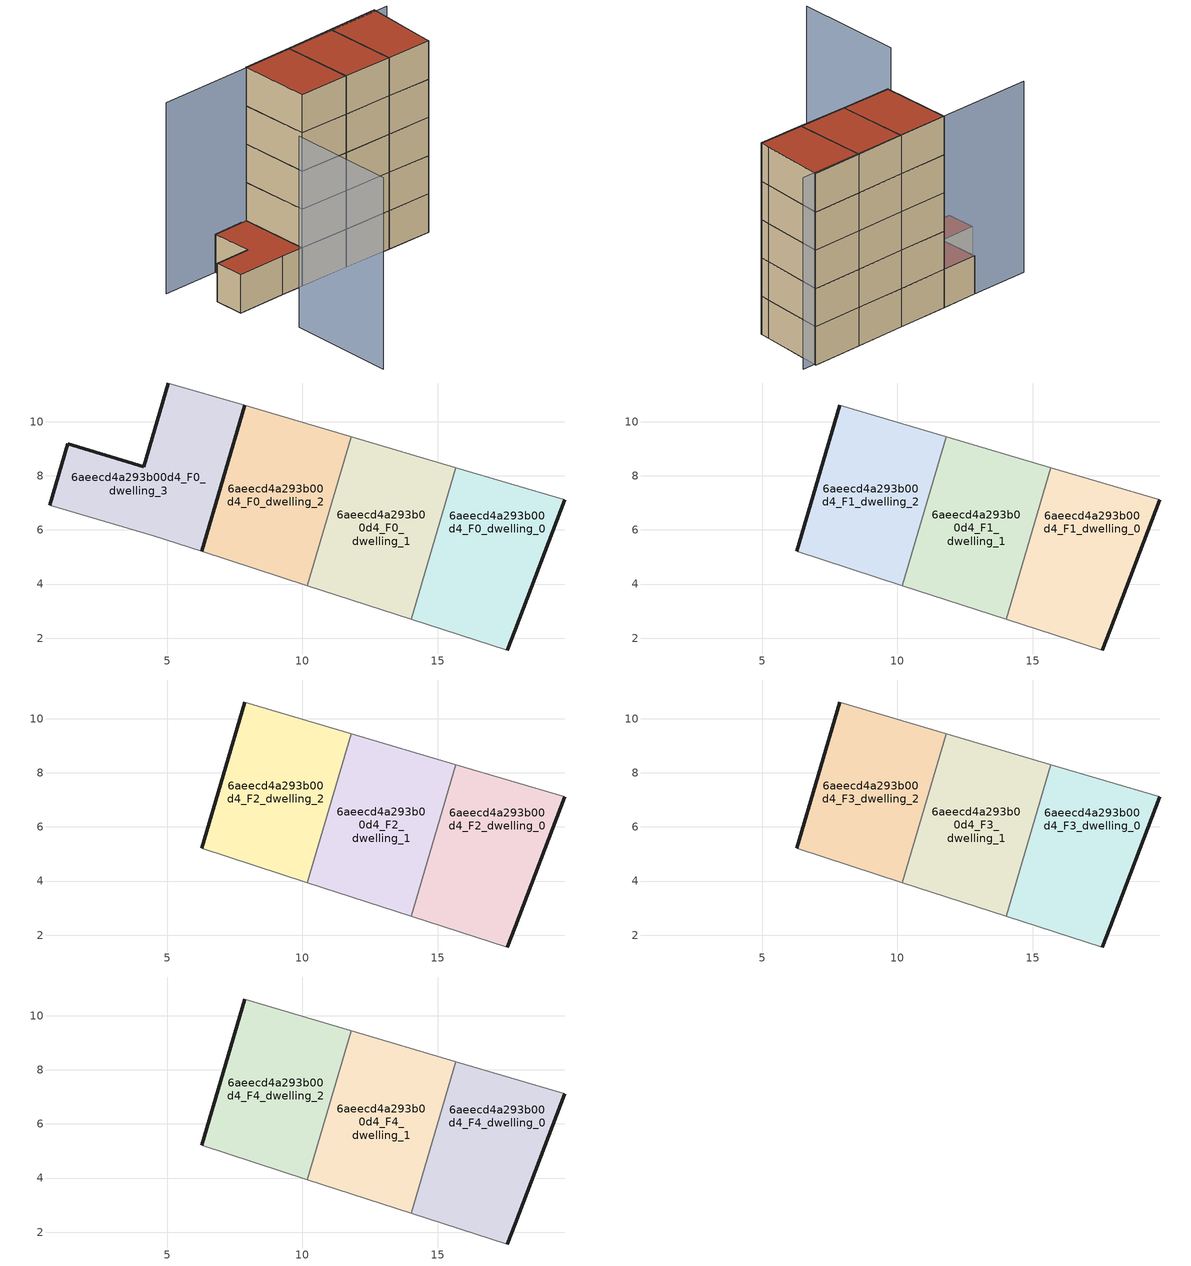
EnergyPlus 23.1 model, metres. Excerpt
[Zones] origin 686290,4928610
6aeecd4a293b00d4_F0_dwelling_0
 floor ground (EU_floor_Construction): 17.87,2.31 19.7,7.12 15.67,8.31 14.03,2.71 17.58,1.56 z0
 wall outside (EU_wall_Construction): 19.7,7.12 17.87,2.31 17.58,1.56 z0:3
 wall adiabatic (EU_wall_Construction): 15.67,8.31 19.7,7.12 / 17.58,1.56 14.03,2.71 z0:3
 wall to 6aeecd4a293b00d4_F0_dwelling_1 (EU_wall_Construction): 14.03,2.71 15.67,8.31 z0:3
6aeecd4a293b00d4_F0_dwelling_1
 floor ground (EU_floor_Construction): 14.03,2.71 15.67,8.31 11.8,9.45 10.19,3.95 z0
 wall adiabatic (EU_wall_Construction): 14.03,2.71 10.19,3.95 / 11.8,9.45 15.67,8.31 z0:3
 wall to 6aeecd4a293b00d4_F0_dwelling_2 (EU_wall_Construction): 10.19,3.95 11.8,9.45 z0:3
6aeecd4a293b00d4_F0_dwelling_2
 floor ground (EU_floor_Construction): 10.19,3.95 11.8,9.45 7.86,10.61 6.27,5.21 z0
 wall outside (EU_wall_Construction): 6.27,5.21 7.86,10.61 z0:3
 wall adiabatic (EU_wall_Construction): 10.19,3.95 6.27,5.21 / 7.86,10.61 11.8,9.45 z0:3
6aeecd4a293b00d4_F0_dwelling_3
 floor ground (EU_floor_Construction): 6.27,5.21 7.86,10.61 5.05,11.43 4.13,8.34 1.33,9.18 0.66,6.91 4.49,5.78 z0
 wall outside (EU_wall_Construction): 0.66,6.91 1.33,9.18 4.13,8.34 5.05,11.43 / 7.86,10.61 6.27,5.21 z0:3
 wall adiabatic (EU_wall_Construction): 5.05,11.43 7.86,10.61 / 6.27,5.21 4.49,5.78 0.66,6.91 z0:3
 roof outside (EU_roof_Construction): 7.86,10.61 6.27,5.21 4.49,5.78 0.66,6.91 1.33,9.18 4.13,8.34 5.05,11.43 z3
6aeecd4a293b00d4_F1_dwelling_0
 floor to 6aeecd4a293b00d4_F0_dwelling_0 (EU_floor_Construction): 17.87,2.31 19.7,7.12 15.67,8.31 14.03,2.71 17.58,1.56 z3
 wall outside (EU_wall_Construction): 19.7,7.12 17.87,2.31 17.58,1.56 z3:6
 wall adiabatic (EU_wall_Construction): 15.67,8.31 19.7,7.12 / 17.58,1.56 14.03,2.71 z3:6
 wall to 6aeecd4a293b00d4_F1_dwelling_1 (EU_wall_Construction): 14.03,2.71 15.67,8.31 z3:6
6aeecd4a293b00d4_F1_dwelling_1
 floor to 6aeecd4a293b00d4_F0_dwelling_1 (EU_floor_Construction): 14.03,2.71 15.67,8.31 11.8,9.45 10.19,3.95 z3
 wall adiabatic (EU_wall_Construction): 14.03,2.71 10.19,3.95 / 11.8,9.45 15.67,8.31 z3:6
 wall to 6aeecd4a293b00d4_F1_dwelling_2 (EU_wall_Construction): 10.19,3.95 11.8,9.45 z3:6
6aeecd4a293b00d4_F1_dwelling_2
 floor to 6aeecd4a293b00d4_F0_dwelling_2 (EU_floor_Construction): 10.19,3.95 11.8,9.45 7.86,10.61 6.27,5.21 z3
 wall outside (EU_wall_Construction): 6.27,5.21 7.86,10.61 z3:6
 wall adiabatic (EU_wall_Construction): 10.19,3.95 6.27,5.21 / 7.86,10.61 11.8,9.45 z3:6
6aeecd4a293b00d4_F2_dwelling_0
 floor to 6aeecd4a293b00d4_F1_dwelling_0 (EU_floor_Construction): 17.87,2.31 19.7,7.12 15.67,8.31 14.03,2.71 17.58,1.56 z6
 wall outside (EU_wall_Construction): 19.7,7.12 17.87,2.31 17.58,1.56 z6:9
 wall adiabatic (EU_wall_Construction): 15.67,8.31 19.7,7.12 / 17.58,1.56 14.03,2.71 z6:9
 wall to 6aeecd4a293b00d4_F2_dwelling_1 (EU_wall_Construction): 14.03,2.71 15.67,8.31 z6:9
6aeecd4a293b00d4_F2_dwelling_1
 floor to 6aeecd4a293b00d4_F1_dwelling_1 (EU_floor_Construction): 14.03,2.71 15.67,8.31 11.8,9.45 10.19,3.95 z6
 wall adiabatic (EU_wall_Construction): 14.03,2.71 10.19,3.95 / 11.8,9.45 15.67,8.31 z6:9
 wall to 6aeecd4a293b00d4_F2_dwelling_2 (EU_wall_Construction): 10.19,3.95 11.8,9.45 z6:9
6aeecd4a293b00d4_F2_dwelling_2
 floor to 6aeecd4a293b00d4_F1_dwelling_2 (EU_floor_Construction): 10.19,3.95 11.8,9.45 7.86,10.61 6.27,5.21 z6
 wall outside (EU_wall_Construction): 6.27,5.21 7.86,10.61 z6:9
 wall adiabatic (EU_wall_Construction): 10.19,3.95 6.27,5.21 / 7.86,10.61 11.8,9.45 z6:9
6aeecd4a293b00d4_F3_dwelling_0
 floor to 6aeecd4a293b00d4_F2_dwelling_0 (EU_floor_Construction): 17.87,2.31 19.7,7.12 15.67,8.31 14.03,2.71 17.58,1.56 z9
 wall outside (EU_wall_Construction): 19.7,7.12 17.87,2.31 17.58,1.56 z9:12
 wall adiabatic (EU_wall_Construction): 15.67,8.31 19.7,7.12 / 17.58,1.56 14.03,2.71 z9:12
 wall to 6aeecd4a293b00d4_F3_dwelling_1 (EU_wall_Construction): 14.03,2.71 15.67,8.31 z9:12
6aeecd4a293b00d4_F3_dwelling_1
 floor to 6aeecd4a293b00d4_F2_dwelling_1 (EU_floor_Construction): 14.03,2.71 15.67,8.31 11.8,9.45 10.19,3.95 z9
 wall adiabatic (EU_wall_Construction): 14.03,2.71 10.19,3.95 / 11.8,9.45 15.67,8.31 z9:12
 wall to 6aeecd4a293b00d4_F3_dwelling_2 (EU_wall_Construction): 10.19,3.95 11.8,9.45 z9:12
6aeecd4a293b00d4_F3_dwelling_2
 floor to 6aeecd4a293b00d4_F2_dwelling_2 (EU_floor_Construction): 10.19,3.95 11.8,9.45 7.86,10.61 6.27,5.21 z9
 wall outside (EU_wall_Construction): 6.27,5.21 7.86,10.61 z9:12
 wall adiabatic (EU_wall_Construction): 10.19,3.95 6.27,5.21 / 7.86,10.61 11.8,9.45 z9:12
6aeecd4a293b00d4_F4_dwelling_0
 floor to 6aeecd4a293b00d4_F3_dwelling_0 (EU_floor_Construction): 17.87,2.31 19.7,7.12 15.67,8.31 14.03,2.71 17.58,1.56 z12
 wall outside (EU_wall_Construction): 19.7,7.12 17.87,2.31 17.58,1.56 z12:15
 wall adiabatic (EU_wall_Construction): 15.67,8.31 19.7,7.12 / 17.58,1.56 14.03,2.71 z12:15
 wall to 6aeecd4a293b00d4_F4_dwelling_1 (EU_wall_Construction): 14.03,2.71 15.67,8.31 z12:15
 roof outside (EU_roof_Construction): 19.7,7.12 17.87,2.31 17.58,1.56 14.03,2.71 15.67,8.31 z15
6aeecd4a293b00d4_F4_dwelling_1
 floor to 6aeecd4a293b00d4_F3_dwelling_1 (EU_floor_Construction): 14.03,2.71 15.67,8.31 11.8,9.45 10.19,3.95 z12
 wall adiabatic (EU_wall_Construction): 14.03,2.71 10.19,3.95 / 11.8,9.45 15.67,8.31 z12:15
 wall to 6aeecd4a293b00d4_F4_dwelling_2 (EU_wall_Construction): 10.19,3.95 11.8,9.45 z12:15
 roof outside (EU_roof_Construction): 15.67,8.31 14.03,2.71 10.19,3.95 11.8,9.45 z15
6aeecd4a293b00d4_F4_dwelling_2
 floor to 6aeecd4a293b00d4_F3_dwelling_2 (EU_floor_Construction): 10.19,3.95 11.8,9.45 7.86,10.61 6.27,5.21 z12
 wall outside (EU_wall_Construction): 6.27,5.21 7.86,10.61 z12:15
 wall adiabatic (EU_wall_Construction): 10.19,3.95 6.27,5.21 / 7.86,10.61 11.8,9.45 z12:15
 roof outside (EU_roof_Construction): 11.8,9.45 10.19,3.95 6.27,5.21 7.86,10.61 z15
shading: 0.82,2.34 -1.65,-5.79 / 20.61,6.66 0.57,12.81 z0:15
[Building]
EU S2 Campaign: North Axis=0; Terrain=City; Solar Distribution=FullExterior
[Site:Location]
Bologna: Latitude=44.5; Longitude=11.25; Time Zone=1; Elevation=37
[SizingPeriod:WeatherFileDays]
AnnualSizingPeriod: Begin Month=1; Begin Day of Month=1; End Month=12; End Day of Month=31; Day of Week for Start Day=Monday; Use Weather File Daylight Saving Period=No; Use Weather File Rain and Snow Indicators=No
[MATERIAL]
EU_InternalMass_Material: Roughness=MediumRough; Thickness=0.1; Conductivity=1; Density=1800; Specific Heat=900; Thermal Absorptance=0.9; Solar Absorptance=0.7; Visible Absorptance=0.7
[MATERIAL:NOMASS] Roughness=MediumRough; Thermal Absorptance=0.9; Solar Absorptance=0.7; Visible Absorptance=0.7
Name | Thermal Resistance
EU_wall_NoMass | 0.905828
EU_roof_NoMass | 0.37593
EU_floor_NoMass | 0.67114
[CONSTRUCTION]
EU_wall_Construction: EU_wall_NoMass
EU_roof_Construction: EU_roof_NoMass
EU_floor_Construction: EU_floor_NoMass
EU_InternalMass_Construction: EU_InternalMass_Material
[ZONE] Type=1; Multiplier=1; Ceiling Height=autocalculate; Floor Area=autocalculate; Part of Total Floor Area=Yes
Name | Volume
6aeecd4a293b00d4_F0_dwelling_0 | 70.0151
6aeecd4a293b00d4_F1_dwelling_0; 6aeecd4a293b00d4_F2_dwelling_0; 6aeecd4a293b00d4_F3_dwelling_0; 6aeecd4a293b00d4_F4_dwelling_0 | 70.0144
6aeecd4a293b00d4_F0_dwelling_1 | 70.0232
6aeecd4a293b00d4_F1_dwelling_1; 6aeecd4a293b00d4_F2_dwelling_1; 6aeecd4a293b00d4_F3_dwelling_1; 6aeecd4a293b00d4_F4_dwelling_1 | 70.0225
6aeecd4a293b00d4_F0_dwelling_2; 6aeecd4a293b00d4_F1_dwelling_2; 6aeecd4a293b00d4_F2_dwelling_2; 6aeecd4a293b00d4_F3_dwelling_2; 6aeecd4a293b00d4_F4_dwelling_2 | 70.0071
6aeecd4a293b00d4_F0_dwelling_3 | 70.0137
[INTERNALMASS] Construction=EU_InternalMass_Construction
Name | Zone or ZoneList | Surface Area
6aeecd4a293b00d4_F0_dwelling_0_EU_InternalMass | 6aeecd4a293b00d4_F0_dwelling_0 | 23.3384
6aeecd4a293b00d4_F0_dwelling_1_EU_InternalMass | 6aeecd4a293b00d4_F0_dwelling_1 | 23.341
6aeecd4a293b00d4_F0_dwelling_2_EU_InternalMass | 6aeecd4a293b00d4_F0_dwelling_2 | 23.3358
6aeecd4a293b00d4_F0_dwelling_3_EU_InternalMass | 6aeecd4a293b00d4_F0_dwelling_3 | 23.3379
6aeecd4a293b00d4_F1_dwelling_0_EU_InternalMass | 6aeecd4a293b00d4_F1_dwelling_0 | 46.6778
6aeecd4a293b00d4_F1_dwelling_1_EU_InternalMass | 6aeecd4a293b00d4_F1_dwelling_1 | 23.3358
6aeecd4a293b00d4_F1_dwelling_2_EU_InternalMass | 6aeecd4a293b00d4_F1_dwelling_2 | 23.3416
6aeecd4a293b00d4_F2_dwelling_0_EU_InternalMass | 6aeecd4a293b00d4_F2_dwelling_0 | 46.6778
6aeecd4a293b00d4_F2_dwelling_1_EU_InternalMass | 6aeecd4a293b00d4_F2_dwelling_1 | 23.3358
6aeecd4a293b00d4_F2_dwelling_2_EU_InternalMass | 6aeecd4a293b00d4_F2_dwelling_2 | 23.3416
6aeecd4a293b00d4_F3_dwelling_0_EU_InternalMass | 6aeecd4a293b00d4_F3_dwelling_0 | 46.6778
6aeecd4a293b00d4_F3_dwelling_1_EU_InternalMass | 6aeecd4a293b00d4_F3_dwelling_1 | 23.3358
6aeecd4a293b00d4_F3_dwelling_2_EU_InternalMass | 6aeecd4a293b00d4_F3_dwelling_2 | 23.3416
6aeecd4a293b00d4_F4_dwelling_0_EU_InternalMass | 6aeecd4a293b00d4_F4_dwelling_0 | 46.6778
6aeecd4a293b00d4_F4_dwelling_1_EU_InternalMass | 6aeecd4a293b00d4_F4_dwelling_1 | 23.3358
6aeecd4a293b00d4_F4_dwelling_2_EU_InternalMass | 6aeecd4a293b00d4_F4_dwelling_2 | 23.3416
[OTHEREQUIPMENT] Fuel Type=Electricity; Design Level Calculation Method=Watts/Area; Power per Zone Floor Area=1; Fraction Latent=0; Fraction Radiant=0; Fraction Lost=0; Carbon Dioxide Generation Rate=0; EndUse Subcategory=EU_Step8_InternalGains
Name | Zone or ZoneList or Space or SpaceList | Schedule
EU_Step8_InternalGain_6aeecd4a293b00d4_F0_dwelling_0_f000 | 6aeecd4a293b00d4_F0_dwelling_0 | EU_Step8_GainSchedule_6aeecd4a293b00d4_F0_dwelling_0_f000
EU_Step8_InternalGain_6aeecd4a293b00d4_F0_dwelling_1_f000 | 6aeecd4a293b00d4_F0_dwelling_1 | EU_Step8_GainSchedule_6aeecd4a293b00d4_F0_dwelling_1_f000
EU_Step8_InternalGain_6aeecd4a293b00d4_F0_dwelling_2_f000 | 6aeecd4a293b00d4_F0_dwelling_2 | EU_Step8_GainSchedule_6aeecd4a293b00d4_F0_dwelling_2_f000
EU_Step8_InternalGain_6aeecd4a293b00d4_F0_dwelling_3_f000 | 6aeecd4a293b00d4_F0_dwelling_3 | EU_Step8_GainSchedule_6aeecd4a293b00d4_F0_dwelling_3_f000
EU_Step8_InternalGain_6aeecd4a293b00d4_F1_dwelling_0_f000 | 6aeecd4a293b00d4_F1_dwelling_0 | EU_Step8_GainSchedule_6aeecd4a293b00d4_F1_dwelling_0_f000
EU_Step8_InternalGain_6aeecd4a293b00d4_F1_dwelling_1_f000 | 6aeecd4a293b00d4_F1_dwelling_1 | EU_Step8_GainSchedule_6aeecd4a293b00d4_F1_dwelling_1_f000
EU_Step8_InternalGain_6aeecd4a293b00d4_F1_dwelling_2_f000 | 6aeecd4a293b00d4_F1_dwelling_2 | EU_Step8_GainSchedule_6aeecd4a293b00d4_F1_dwelling_2_f000
EU_Step8_InternalGain_6aeecd4a293b00d4_F2_dwelling_0_f000 | 6aeecd4a293b00d4_F2_dwelling_0 | EU_Step8_GainSchedule_6aeecd4a293b00d4_F2_dwelling_0_f000
EU_Step8_InternalGain_6aeecd4a293b00d4_F2_dwelling_1_f000 | 6aeecd4a293b00d4_F2_dwelling_1 | EU_Step8_GainSchedule_6aeecd4a293b00d4_F2_dwelling_1_f000
EU_Step8_InternalGain_6aeecd4a293b00d4_F2_dwelling_2_f000 | 6aeecd4a293b00d4_F2_dwelling_2 | EU_Step8_GainSchedule_6aeecd4a293b00d4_F2_dwelling_2_f000
EU_Step8_InternalGain_6aeecd4a293b00d4_F3_dwelling_0_f000 | 6aeecd4a293b00d4_F3_dwelling_0 | EU_Step8_GainSchedule_6aeecd4a293b00d4_F3_dwelling_0_f000
EU_Step8_InternalGain_6aeecd4a293b00d4_F3_dwelling_1_f000 | 6aeecd4a293b00d4_F3_dwelling_1 | EU_Step8_GainSchedule_6aeecd4a293b00d4_F3_dwelling_1_f000
EU_Step8_InternalGain_6aeecd4a293b00d4_F3_dwelling_2_f000 | 6aeecd4a293b00d4_F3_dwelling_2 | EU_Step8_GainSchedule_6aeecd4a293b00d4_F3_dwelling_2_f000
EU_Step8_InternalGain_6aeecd4a293b00d4_F4_dwelling_0_f000 | 6aeecd4a293b00d4_F4_dwelling_0 | EU_Step8_GainSchedule_6aeecd4a293b00d4_F4_dwelling_0_f000
EU_Step8_InternalGain_6aeecd4a293b00d4_F4_dwelling_1_f000 | 6aeecd4a293b00d4_F4_dwelling_1 | EU_Step8_GainSchedule_6aeecd4a293b00d4_F4_dwelling_1_f000
EU_Step8_InternalGain_6aeecd4a293b00d4_F4_dwelling_2_f000 | 6aeecd4a293b00d4_F4_dwelling_2 | EU_Step8_GainSchedule_6aeecd4a293b00d4_F4_dwelling_2_f000
[ZONEVENTILATION:DESIGNFLOWRATE] Schedule=EU_AlwaysOn; Design Flow Rate Calculation Method=AirChanges/Hour; Air Changes per Hour=0.73129; Ventilation Type=Natural; Fan Pressure Rise=0; Fan Total Efficiency=1; Constant Term Coefficient=1; Temperature Term Coefficient=0; Velocity Term Coefficient=0; Velocity Squared Term Coefficient=0; Minimum Indoor Temperature=-100; Maximum Indoor Temperature=100; Delta Temperature=-100; Minimum Outdoor Temperature=-100; Maximum Outdoor Temperature=100; Maximum Wind Speed=40
Name | Zone or ZoneList or Space or SpaceList
EU_ConstantAir_6aeecd4a293b00d4_F0_dwelling_0 | 6aeecd4a293b00d4_F0_dwelling_0
EU_ConstantAir_6aeecd4a293b00d4_F0_dwelling_1 | 6aeecd4a293b00d4_F0_dwelling_1
EU_ConstantAir_6aeecd4a293b00d4_F0_dwelling_2 | 6aeecd4a293b00d4_F0_dwelling_2
EU_ConstantAir_6aeecd4a293b00d4_F0_dwelling_3 | 6aeecd4a293b00d4_F0_dwelling_3
EU_ConstantAir_6aeecd4a293b00d4_F1_dwelling_0 | 6aeecd4a293b00d4_F1_dwelling_0
EU_ConstantAir_6aeecd4a293b00d4_F1_dwelling_1 | 6aeecd4a293b00d4_F1_dwelling_1
EU_ConstantAir_6aeecd4a293b00d4_F1_dwelling_2 | 6aeecd4a293b00d4_F1_dwelling_2
EU_ConstantAir_6aeecd4a293b00d4_F2_dwelling_0 | 6aeecd4a293b00d4_F2_dwelling_0
EU_ConstantAir_6aeecd4a293b00d4_F2_dwelling_1 | 6aeecd4a293b00d4_F2_dwelling_1
EU_ConstantAir_6aeecd4a293b00d4_F2_dwelling_2 | 6aeecd4a293b00d4_F2_dwelling_2
EU_ConstantAir_6aeecd4a293b00d4_F3_dwelling_0 | 6aeecd4a293b00d4_F3_dwelling_0
EU_ConstantAir_6aeecd4a293b00d4_F3_dwelling_1 | 6aeecd4a293b00d4_F3_dwelling_1
EU_ConstantAir_6aeecd4a293b00d4_F3_dwelling_2 | 6aeecd4a293b00d4_F3_dwelling_2
EU_ConstantAir_6aeecd4a293b00d4_F4_dwelling_0 | 6aeecd4a293b00d4_F4_dwelling_0
EU_ConstantAir_6aeecd4a293b00d4_F4_dwelling_1 | 6aeecd4a293b00d4_F4_dwelling_1
EU_ConstantAir_6aeecd4a293b00d4_F4_dwelling_2 | 6aeecd4a293b00d4_F4_dwelling_2
[HVACTEMPLATE:THERMOSTAT] Constant Heating Setpoint=20; Constant Cooling Setpoint=50
EU_HeatOnly_6aeecd4a293b00d4_F0_dwelling_0; EU_HeatOnly_6aeecd4a293b00d4_F0_dwelling_1; EU_HeatOnly_6aeecd4a293b00d4_F0_dwelling_2; EU_HeatOnly_6aeecd4a293b00d4_F0_dwelling_3; EU_HeatOnly_6aeecd4a293b00d4_F1_dwelling_0; EU_HeatOnly_6aeecd4a293b00d4_F1_dwelling_1; EU_HeatOnly_6aeecd4a293b00d4_F1_dwelling_2; EU_HeatOnly_6aeecd4a293b00d4_F2_dwelling_0; EU_HeatOnly_6aeecd4a293b00d4_F2_dwelling_1; EU_HeatOnly_6aeecd4a293b00d4_F2_dwelling_2; EU_HeatOnly_6aeecd4a293b00d4_F3_dwelling_0; EU_HeatOnly_6aeecd4a293b00d4_F3_dwelling_1; EU_HeatOnly_6aeecd4a293b00d4_F3_dwelling_2; EU_HeatOnly_6aeecd4a293b00d4_F4_dwelling_0; EU_HeatOnly_6aeecd4a293b00d4_F4_dwelling_1; EU_HeatOnly_6aeecd4a293b00d4_F4_dwelling_2
[HVACTEMPLATE:ZONE:IDEALLOADSAIRSYSTEM] System Availability Schedule=EU_AlwaysOn; Maximum Heating Supply Air Temperature=50; Minimum Cooling Supply Air Temperature=13; Maximum Heating Supply Air Humidity Ratio=0.0156; Minimum Cooling Supply Air Humidity Ratio=0.0077; Heating Limit=NoLimit; Cooling Limit=NoLimit; Heating Availability Schedule=EU_AlwaysOn; Cooling Availability Schedule=EU_CoolingOff; Dehumidification Control Type=ConstantSensibleHeatRatio; Cooling Sensible Heat Ratio=0.7; Dehumidification Setpoint=60; Humidification Control Type=None; Humidification Setpoint=30; Outdoor Air Method=None; Outdoor Air Flow Rate per Person=0.00944; Outdoor Air Flow Rate per Zone Floor Area=0; Outdoor Air Flow Rate per Zone=0; Demand Controlled Ventilation Type=None; Outdoor Air Economizer Type=NoEconomizer; Heat Recovery Type=None; Sensible Heat Recovery Effectiveness=0.7; Latent Heat Recovery Effectiveness=0.65
Name | Template Thermostat
6aeecd4a293b00d4_F0_dwelling_0 | EU_HeatOnly_6aeecd4a293b00d4_F0_dwelling_0
6aeecd4a293b00d4_F0_dwelling_1 | EU_HeatOnly_6aeecd4a293b00d4_F0_dwelling_1
6aeecd4a293b00d4_F0_dwelling_2 | EU_HeatOnly_6aeecd4a293b00d4_F0_dwelling_2
6aeecd4a293b00d4_F0_dwelling_3 | EU_HeatOnly_6aeecd4a293b00d4_F0_dwelling_3
6aeecd4a293b00d4_F1_dwelling_0 | EU_HeatOnly_6aeecd4a293b00d4_F1_dwelling_0
6aeecd4a293b00d4_F1_dwelling_1 | EU_HeatOnly_6aeecd4a293b00d4_F1_dwelling_1
6aeecd4a293b00d4_F1_dwelling_2 | EU_HeatOnly_6aeecd4a293b00d4_F1_dwelling_2
6aeecd4a293b00d4_F2_dwelling_0 | EU_HeatOnly_6aeecd4a293b00d4_F2_dwelling_0
6aeecd4a293b00d4_F2_dwelling_1 | EU_HeatOnly_6aeecd4a293b00d4_F2_dwelling_1
6aeecd4a293b00d4_F2_dwelling_2 | EU_HeatOnly_6aeecd4a293b00d4_F2_dwelling_2
6aeecd4a293b00d4_F3_dwelling_0 | EU_HeatOnly_6aeecd4a293b00d4_F3_dwelling_0
6aeecd4a293b00d4_F3_dwelling_1 | EU_HeatOnly_6aeecd4a293b00d4_F3_dwelling_1
6aeecd4a293b00d4_F3_dwelling_2 | EU_HeatOnly_6aeecd4a293b00d4_F3_dwelling_2
6aeecd4a293b00d4_F4_dwelling_0 | EU_HeatOnly_6aeecd4a293b00d4_F4_dwelling_0
6aeecd4a293b00d4_F4_dwelling_1 | EU_HeatOnly_6aeecd4a293b00d4_F4_dwelling_1
6aeecd4a293b00d4_F4_dwelling_2 | EU_HeatOnly_6aeecd4a293b00d4_F4_dwelling_2
[SIZING:ZONE] Zone Cooling Design Supply Air Temperature Input Method=SupplyAirTemperature; Zone Cooling Design Supply Air Temperature=13; Zone Heating Design Supply Air Temperature Input Method=SupplyAirTemperature; Zone Heating Design Supply Air Temperature=50; Zone Cooling Design Supply Air Humidity Ratio=0.008; Zone Heating Design Supply Air Humidity Ratio=0.008; Cooling Design Air Flow Method=DesignDay; Cooling Design Air Flow Rate=0; Cooling Minimum Air Flow per Zone Floor Area=0.000762; Cooling Minimum Air Flow=0; Cooling Minimum Air Flow Fraction=0.2; Heating Design Air Flow Method=DesignDay; Heating Design Air Flow Rate=0; Heating Maximum Air Flow per Zone Floor Area=0.002032; Heating Maximum Air Flow=0.141576; Heating Maximum Air Flow Fraction=0.3; Account for Dedicated Outdoor Air System=No; Dedicated Outdoor Air System Control Strategy=NeutralSupplyAir; Dedicated Outdoor Air Low Setpoint Temperature for Design=autosize; Dedicated Outdoor Air High Setpoint Temperature for Design=autosize; Zone Load Sizing Method=Sensible Load Only No Latent Load; Zone Latent Cooling Design Supply Air Humidity Ratio Input Method=HumidityRatioDifference; Zone Cooling Design Supply Air Humidity Ratio Difference=0.005; Zone Latent Heating Design Supply Air Humidity Ratio Input Method=HumidityRatioDifference; Zone Humidification Design Supply Air Humidity Ratio Difference=0.005
6aeecd4a293b00d4_F0_dwelling_0; 6aeecd4a293b00d4_F0_dwelling_1; 6aeecd4a293b00d4_F0_dwelling_2; 6aeecd4a293b00d4_F0_dwelling_3; 6aeecd4a293b00d4_F1_dwelling_0; 6aeecd4a293b00d4_F1_dwelling_1; 6aeecd4a293b00d4_F1_dwelling_2; 6aeecd4a293b00d4_F2_dwelling_0; 6aeecd4a293b00d4_F2_dwelling_1; 6aeecd4a293b00d4_F2_dwelling_2; 6aeecd4a293b00d4_F3_dwelling_0; 6aeecd4a293b00d4_F3_dwelling_1; 6aeecd4a293b00d4_F3_dwelling_2; 6aeecd4a293b00d4_F4_dwelling_0; 6aeecd4a293b00d4_F4_dwelling_1; 6aeecd4a293b00d4_F4_dwelling_2
[SCHEDULE:CONSTANT]
Name | Hourly Value
EU_AlwaysOn | 1
EU_CoolingOff | 0
[SCHEDULE:FILE] Column Number=1; Rows to Skip at Top=0; Number of Hours of Data=8760; Column Separator=Comma; Interpolate to Timestep=No; Minutes per Item=60; Adjust Schedule for Daylight Savings=Yes
Name | File
EU_Step8_GainSchedule_6aeecd4a293b00d4_F0_dwelling_0_f000 | ../../schedules/6aeecd4a293b00d4/6aeecd4a293b00d4_F0_dwelling_0_f000_gain.csv
EU_Step8_GainSchedule_6aeecd4a293b00d4_F0_dwelling_1_f000 | ../../schedules/6aeecd4a293b00d4/6aeecd4a293b00d4_F0_dwelling_1_f000_gain.csv
EU_Step8_GainSchedule_6aeecd4a293b00d4_F0_dwelling_2_f000 | ../../schedules/6aeecd4a293b00d4/6aeecd4a293b00d4_F0_dwelling_2_f000_gain.csv
EU_Step8_GainSchedule_6aeecd4a293b00d4_F0_dwelling_3_f000 | ../../schedules/6aeecd4a293b00d4/6aeecd4a293b00d4_F0_dwelling_3_f000_gain.csv
EU_Step8_GainSchedule_6aeecd4a293b00d4_F1_dwelling_0_f000 | ../../schedules/6aeecd4a293b00d4/6aeecd4a293b00d4_F1_dwelling_0_f000_gain.csv
EU_Step8_GainSchedule_6aeecd4a293b00d4_F1_dwelling_1_f000 | ../../schedules/6aeecd4a293b00d4/6aeecd4a293b00d4_F1_dwelling_1_f000_gain.csv
EU_Step8_GainSchedule_6aeecd4a293b00d4_F1_dwelling_2_f000 | ../../schedules/6aeecd4a293b00d4/6aeecd4a293b00d4_F1_dwelling_2_f000_gain.csv
EU_Step8_GainSchedule_6aeecd4a293b00d4_F2_dwelling_0_f000 | ../../schedules/6aeecd4a293b00d4/6aeecd4a293b00d4_F2_dwelling_0_f000_gain.csv
EU_Step8_GainSchedule_6aeecd4a293b00d4_F2_dwelling_1_f000 | ../../schedules/6aeecd4a293b00d4/6aeecd4a293b00d4_F2_dwelling_1_f000_gain.csv
EU_Step8_GainSchedule_6aeecd4a293b00d4_F2_dwelling_2_f000 | ../../schedules/6aeecd4a293b00d4/6aeecd4a293b00d4_F2_dwelling_2_f000_gain.csv
EU_Step8_GainSchedule_6aeecd4a293b00d4_F3_dwelling_0_f000 | ../../schedules/6aeecd4a293b00d4/6aeecd4a293b00d4_F3_dwelling_0_f000_gain.csv
EU_Step8_GainSchedule_6aeecd4a293b00d4_F3_dwelling_1_f000 | ../../schedules/6aeecd4a293b00d4/6aeecd4a293b00d4_F3_dwelling_1_f000_gain.csv
EU_Step8_GainSchedule_6aeecd4a293b00d4_F3_dwelling_2_f000 | ../../schedules/6aeecd4a293b00d4/6aeecd4a293b00d4_F3_dwelling_2_f000_gain.csv
EU_Step8_GainSchedule_6aeecd4a293b00d4_F4_dwelling_0_f000 | ../../schedules/6aeecd4a293b00d4/6aeecd4a293b00d4_F4_dwelling_0_f000_gain.csv
EU_Step8_GainSchedule_6aeecd4a293b00d4_F4_dwelling_1_f000 | ../../schedules/6aeecd4a293b00d4/6aeecd4a293b00d4_F4_dwelling_1_f000_gain.csv
EU_Step8_GainSchedule_6aeecd4a293b00d4_F4_dwelling_2_f000 | ../../schedules/6aeecd4a293b00d4/6aeecd4a293b00d4_F4_dwelling_2_f000_gain.csv
